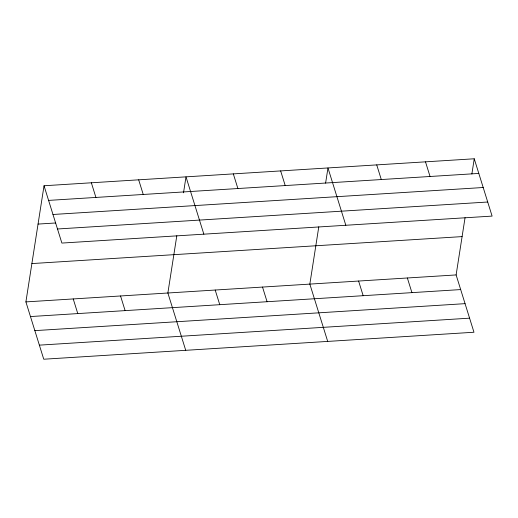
<?xml version="1.0" encoding="UTF-8"?>
<svg xmlns="http://www.w3.org/2000/svg" width="518" height="518" viewBox="0 0 518 518"><rect width="100%" height="100%" fill="white"/><g stroke="black" fill="none" stroke-linecap="round" stroke-linejoin="round"><path stroke-width="0.78" d="M465.06 217.644L456.118 274.928L473.97 332.245L43.752 359.22L25.9 301.903L44.03 185.755L474.248 158.78L492.1 216.097L61.882 243.071L44.03 185.755M176.813 235.716L167.871 293L185.722 350.317M183.508 192.819L186.001 176.852L203.852 234.168M318.784 226.813L309.842 284.104L327.7 341.42M325.602 183.119L327.972 167.949L345.823 225.265M471.879 173.951L474.248 158.78M48.595 200.401L478.813 173.433M52.978 214.484L483.197 187.51M38.047 224.08L55.691 222.973M57.498 228.988L487.716 202.014M31.883 263.571L462.101 236.603M25.9 301.903L456.118 274.928M30.465 316.556L460.683 289.581M34.848 330.633L465.067 303.658M39.368 345.143L469.586 318.169M425.492 161.836L430.05 176.489M376.728 164.892L381.293 179.545M407.362 277.985L411.927 292.638M358.605 281.041L363.163 295.694M280.646 170.914L285.211 185.567M233.327 173.886L237.891 188.533M262.522 287.069L267.081 301.722M215.197 290.035L219.761 304.688M138.675 179.817L143.24 194.47M91.356 182.783L95.914 197.436M120.545 295.972L125.11 310.619M73.226 298.938L77.784 313.591"/></g></svg>
